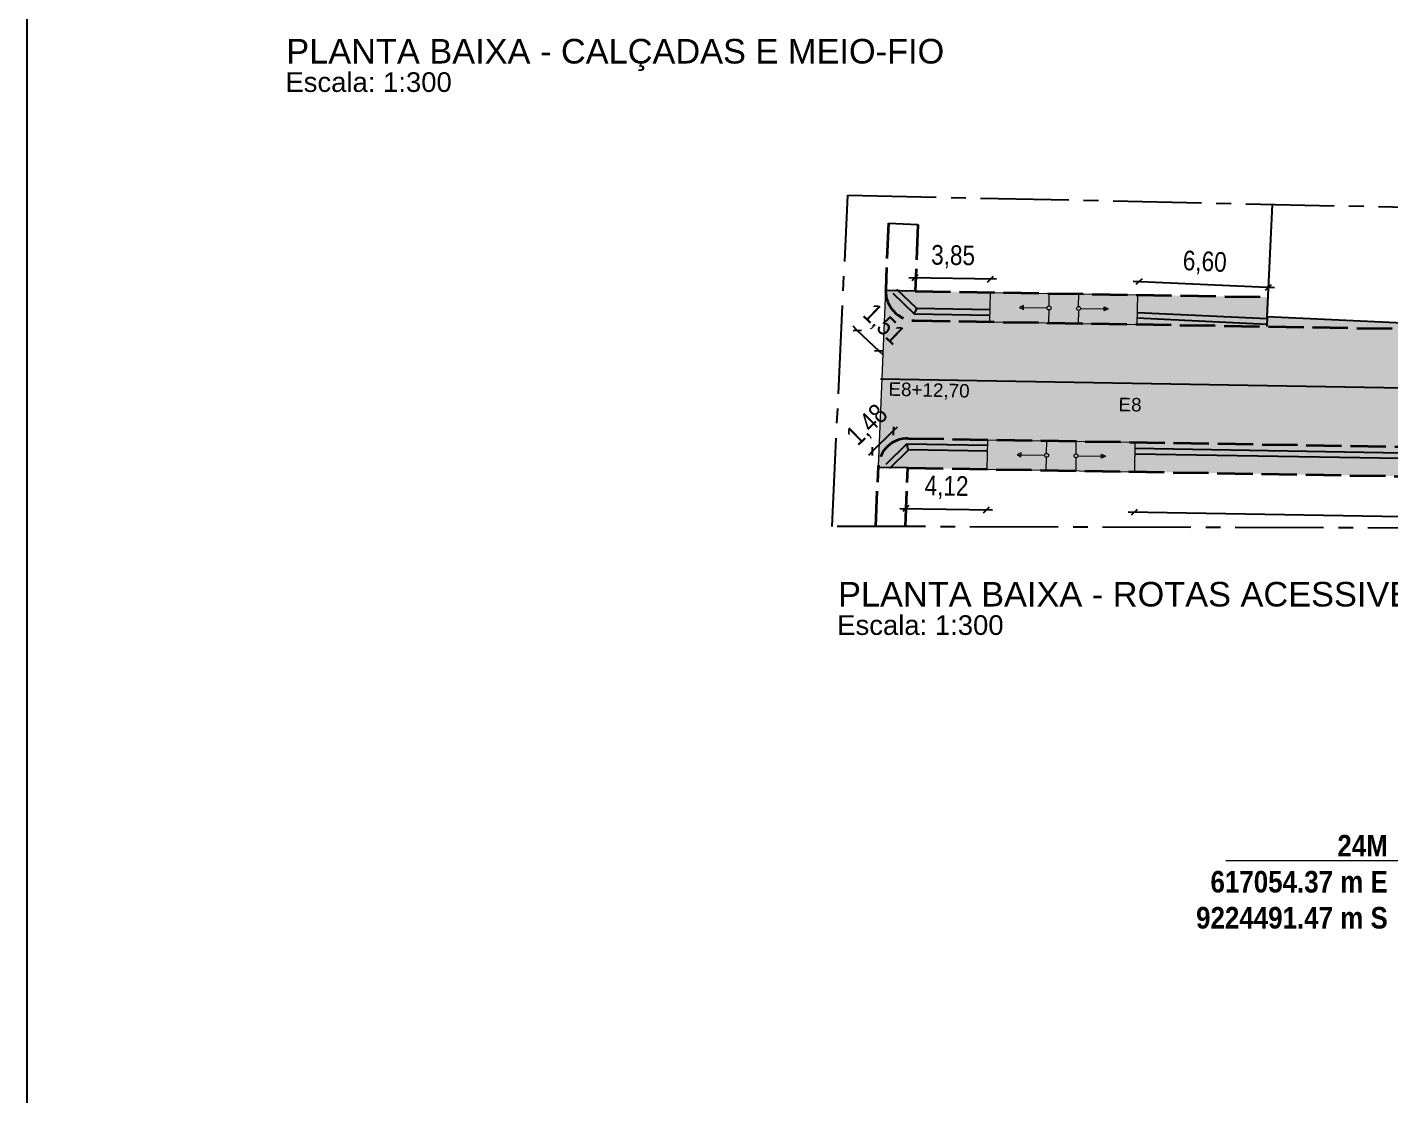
# Model space of a CAD drawing. Header units: feet. Extents: x 203667 to 205527, y 9204857 to 9205156.
# Drawn here: x 204715 to 204784.3, y 9204993.4 to 9205047.7 of the extents above; entities that cross this region are included whole.
import ezdxf
from ezdxf import colors
from ezdxf.entities.mleader import LeaderData, LeaderLine
from ezdxf.math import Vec2, Vec3

# ---------------------------------------------------------------- set-up
doc = ezdxf.new("R2010")
doc.units = ezdxf.units.FT
doc.header["$LTSCALE"] = 0.3
doc.header["$MEASUREMENT"] = 0
doc.linetypes.add('ACAD_ISO02W100', pattern=[15, 12, -3])
doc.linetypes.add('CENTER2', pattern=[1.125, 0.75, -0.125, 0.125, -0.125])
for name, color, linetype in [('_EIXO PROJETADO', 2, 'Continuous'), ('C-ROAD-CNTR-N', 92, 'Continuous'), ('Calçada Projetada', 20, 'Continuous'), ('cotas1', 7, 'Continuous'), ('Edificação Existente', 1, 'Continuous'), ('F-HZ-ESTACA', 98, 'Continuous'), ('Pavimento projetado', 51, 'Continuous'), ('SINALIZACAO', 1, 'Continuous'), ('TEXTOS', 7, 'Continuous')]:
    doc.layers.add(name, color=color, linetype=linetype)
for name, color, linetype, lineweight in [('Alvenaria de 1 Vez', 6, 'ACAD_ISO02W100', 35), ('Cotas Acessibilidade', 5, 'Continuous', 25), ('Cotas Calçadas', 7, 'Continuous', 25), ('MEIO FIO PROJETADO', 7, 'ACAD_ISO02W100', 35), ('PENA015', 1, 'Continuous', 15)]:
    doc.layers.add(name, color=color, linetype=linetype, lineweight=lineweight)
doc.styles.add('Arial', font='arial.ttf')
doc.styles.add('COTAS', font='ariblk.ttf', dxfattribs={"width": 0.75})
doc.styles.add('Roman', font='arial.ttf', dxfattribs={"height": 2})
doc.styles.add('TARCISIO', font='swissci.ttf')
doc.dimstyles.new('Cota Piso Tatil', dxfattribs={"dimtxt": 1, "dimasz": 0.3, "dimexe": 1, "dimexo": 1, "dimgap": 0.5, "dimtad": 1, "dimzin": 4, "dimtxsty": 'TARCISIO', "dimblk": 'OBLIQUE', "dimcen": -2, "dimdle": 0.3, "dimse1": 1, "dimse2": 1, "dimclrd": 256, "dimclre": 256, "dimclrt": 5, "dimadec": 0, "dimazin": 0, "dimtfac": 1, "dimtix": 1, "dimtmove": 0, "dimatfit": 3, "dimldrblk": 'DOT', "dimfxl": 1, "dimlwd": -1, "dimlwe": -1, "dimarcsym": 0})

# ---------------------------------------------------------------- blocks, each defined once
blk = doc.blocks.new('r150')
at = {"linetype": 'Continuous'}
h = blk.add_hatch(color=4, dxfattribs=at)
h.dxf.hatch_style = 1
edge = h.paths.add_edge_path()
edge.add_arc((0, 0.907), 0.1, 180, 270, ccw=False)
edge.add_line((-0.1, 0.907), (-1.3, 0.907))
edge.add_line((-1.3, 0.907), (-1.3, 0.807))
edge.add_line((-1.3, 0.807), (-1.5, 0.907))
edge.add_line((-1.5, 0.907), (-1.3, 1.007))
edge.add_line((-1.3, 1.007), (-1.3, 0.907))
edge.add_line((-1.3, 0.907), (-0.1, 0.907))
edge.add_arc((0, 0.907), 0.1, 90, 180, ccw=False)
edge.add_line((0, 1.007), (0, 1.65))
edge.add_line((0, 1.65), (-3, 1.65))
edge.add_line((-3, 1.65), (-3, 0.15))
edge.add_line((-3, 0.15), (0, 0.15))
edge.add_line((0, 0.15), (0, 0.807))
edge = h.paths.add_edge_path()
edge.add_arc((1.5, 0.907), 0.1, 180, 270, ccw=False)
edge.add_arc((1.5, 0.907), 0.1, 90, 180, ccw=False)
edge.add_line((1.5, 1.007), (1.5, 1.65))
edge.add_line((1.5, 1.65), (0, 1.65))
edge.add_line((0, 1.65), (0, 1.007))
edge.add_arc((0, 0.907), 0.1, 0, 90, ccw=False)
edge.add_arc((0, 0.907), 0.1, -90, 0, ccw=False)
edge.add_line((0, 0.807), (0, 0.15))
edge.add_line((0, 0.15), (1.5, 0.15))
edge.add_line((1.5, 0.15), (1.5, 0.807))
edge = h.paths.add_edge_path()
edge.add_line((4.5, 1.65), (1.5, 1.65))
edge.add_line((1.5, 1.65), (1.5, 1.007))
edge.add_arc((1.5, 0.907), 0.1, 0, 90, ccw=False)
edge.add_line((1.6, 0.907), (2.8, 0.907))
edge.add_line((2.8, 0.907), (2.8, 1.007))
edge.add_line((2.8, 1.007), (3, 0.907))
edge.add_line((3, 0.907), (2.8, 0.807))
edge.add_line((2.8, 0.807), (2.8, 0.907))
edge.add_line((2.8, 0.907), (1.6, 0.907))
edge.add_arc((1.5, 0.907), 0.1, -90, 0, ccw=False)
edge.add_line((1.5, 0.807), (1.5, 0.15))
edge.add_line((1.5, 0.15), (4.5, 0.15))
edge.add_line((4.5, 0.15), (4.5, 1.65))
at = {"layer": 'PENA015', "color": 7}
for points in [[(-3, 0.15), (-3, 1.65)], [(-3, 1.65), (4.5, 1.65)], [(0, 1.007), (0, 1.65)], [(1.5, 1.007), (1.5, 1.65)], [(4.5, 0.15), (4.5, 1.65)], [(-1.3, 1.007), (-1.5, 0.907), (-1.3, 0.807)], [(-1.5, 0.907), (-0.1, 0.907)], [(-1.3, 0.807), (-1.3, 1.007)], [(0, 0.15), (0, 0.807)], [(1.5, 0.807), (1.5, 0.15)], [(1.6, 0.907), (3, 0.907)], [(2.8, 0.807), (2.8, 1.007)], [(2.8, 1.007), (3, 0.907), (2.8, 0.807)], [(-3, 0.15), (4.5, 0.15)]]:
    blk.add_lwpolyline(points, dxfattribs=at)
for centre in [(0, 0.907), (1.5, 0.907)]:
    blk.add_circle(centre, 0.1, dxfattribs=at)
blk = doc.blocks.new('_Oblique')
at = {"layer": 'cotas1', "color": 0, "lineweight": -2}
blk.add_line((-0.5, -0.5), (0.5, 0.5), dxfattribs=at)
blk = doc.blocks.new('*D167')
at = {"layer": 'Cotas Acessibilidade', "transparency": 16777216}
for p, q in [((204757.214, 9205032.285), (204756.997, 9205032.493)), ((204757.214, 9205032.285), (204758.305, 9205031.241)), ((204758.305, 9205031.241), (204758.522, 9205031.034))]:
    blk.add_line(p, q, dxfattribs=at)
at = {"layer": 'Defpoints', "color": 0, "transparency": 16777216}
for p in [(204759.021, 9205034.174), (204760.112, 9205033.13), (204758.305, 9205031.241)]:
    blk.add_point(p, dxfattribs=at)
at = {"layer": 'Cotas Acessibilidade', "transparency": 16777216, "xscale": 0.3, "yscale": 0.3, "zscale": 0.3}
for p, rotation in [((204757.214, 9205032.285), 316.2646412095662), ((204758.305, 9205031.241), 136.2646412095662)]:
    blk.add_blockref('_Oblique', p, dxfattribs=dict(at, rotation=rotation))
at = {"layer": 'Cotas Acessibilidade', "color": 5, "transparency": 16777216, "insert": (204758.517, 9205032.555), "char_height": 1, "attachment_point": 5, "rotation": 316.26464, "style": 'TARCISIO'}
blk.add_mtext('1,51', dxfattribs=at)
blk = doc.blocks.new('_Dot')
at = {"color": 0, "linetype": 'ByBlock', "lineweight": -2}
blk.add_line((-0.5, 0), (-1, 0), dxfattribs=at)
at = {"color": 0, "linetype": 'ByBlock', "const_width": 0.5}
blk.add_lwpolyline([(-0.25, 0, 1), (0.25, 0, 1)], format="xyb", close=True, dxfattribs=at)
blk = doc.blocks.new('*D168')
at = {"layer": 'Cotas Acessibilidade', "transparency": 16777216}
for p, q in [((204757.992, 9205026.136), (204759.045, 9205027.171)), ((204759.045, 9205027.171), (204759.259, 9205027.381)), ((204757.992, 9205026.136), (204757.778, 9205025.926))]:
    blk.add_line(p, q, dxfattribs=at)
at = {"layer": 'Defpoints', "color": 0, "transparency": 16777216}
for p in [(204759.045, 9205027.171), (204759.713, 9205026.491, 0), (204758.66, 9205025.457, 0)]:
    blk.add_point(p, dxfattribs=at)
at = {"layer": 'Cotas Acessibilidade', "transparency": 16777216, "xscale": 0.3, "yscale": 0.3, "zscale": 0.3}
for p, rotation in [((204759.045, 9205027.171), 224.5048729877022), ((204757.992, 9205026.136), 44.50487298770224)]:
    blk.add_blockref('_Oblique', p, dxfattribs=dict(at, rotation=rotation))
at = {"layer": 'Cotas Acessibilidade', "color": 5, "transparency": 16777216, "insert": (204757.75, 9205027.435), "char_height": 1, "attachment_point": 5, "rotation": 44.50487, "style": 'TARCISIO'}
blk.add_mtext('1,48', dxfattribs=at)
blk = doc.blocks.new('*D169')
at = {"layer": 'Cotas Acessibilidade', "transparency": 16777216}
blk.add_line((204759.378, 9205023.229), (204764.094, 9205023.149), dxfattribs=at)
at = {"layer": 'Defpoints', "color": 0, "transparency": 16777216}
for p in [(204759.733, 9205026.491, 0), (204763.849, 9205026.421, 0), (204763.794, 9205023.154)]:
    blk.add_point(p, dxfattribs=at)
at = {"layer": 'Cotas Acessibilidade', "transparency": 16777216, "xscale": 0.3, "yscale": 0.3, "zscale": 0.3}
for p, rotation in [((204759.678, 9205023.224), 179.024509745804), ((204763.794, 9205023.154), 359.024509745804)]:
    blk.add_blockref('_Oblique', p, dxfattribs=dict(at, rotation=rotation))
at = {"layer": 'Cotas Acessibilidade', "color": 5, "transparency": 16777216, "insert": (204761.754, 9205024.285), "char_height": 1, "attachment_point": 5, "rotation": 359.02451, "style": 'TARCISIO'}
blk.add_mtext('4,12', dxfattribs=at)
blk = doc.blocks.new('*D327')
at = {"layer": 'Cotas Acessibilidade', "transparency": 16777216}
blk.add_line((204802.996, 9205022.489), (204770.992, 9205023.032), dxfattribs=at)
at = {"layer": 'Defpoints', "color": 0, "transparency": 16777216}
for p in [(204771.347, 9205026.271, 0), (204802.751, 9205025.737, 0), (204771.292, 9205023.027)]:
    blk.add_point(p, dxfattribs=at)
at = {"layer": 'Cotas Acessibilidade', "transparency": 16777216, "xscale": 0.3, "yscale": 0.3, "zscale": 0.3}
for p, rotation in [((204771.292, 9205023.027), 179.0272955617907), ((204802.696, 9205022.494), 359.0272955617907)]:
    blk.add_blockref('_Oblique', p, dxfattribs=dict(at, rotation=rotation))
at = {"layer": 'Cotas Acessibilidade', "color": 5, "transparency": 16777216, "insert": (204787.013, 9205023.856), "char_height": 1, "attachment_point": 5, "rotation": 359.0273, "style": 'TARCISIO'}
blk.add_mtext('31,41', dxfattribs=at)
blk = doc.blocks.new('*D182')
at = {"layer": 'Cotas Acessibilidade', "transparency": 16777216}
blk.add_line((204778.435, 9205034.456), (204771.244, 9205034.78), dxfattribs=at)
at = {"layer": 'Defpoints', "color": 0, "transparency": 16777216}
for p in [(204771.543, 9205034.767), (204771.46, 9205032.918, 0), (204778.052, 9205032.621)]:
    blk.add_point(p, dxfattribs=at)
at = {"layer": 'Cotas Acessibilidade', "transparency": 16777216, "xscale": 0.3, "yscale": 0.3, "zscale": 0.3}
for p, rotation in [((204771.543, 9205034.767), 177.4203133399311), ((204778.136, 9205034.47), 357.4203133399311)]:
    blk.add_blockref('_Oblique', p, dxfattribs=dict(at, rotation=rotation))
at = {"layer": 'Cotas Acessibilidade', "color": 5, "transparency": 16777216, "insert": (204774.889, 9205035.712), "char_height": 1, "attachment_point": 5, "rotation": 357.42031, "style": 'TARCISIO'}
blk.add_mtext('6,60', dxfattribs=at)
blk = doc.blocks.new('*D183')
at = {"layer": 'Cotas Acessibilidade', "transparency": 16777216}
blk.add_line((204764.294, 9205034.89), (204759.843, 9205034.966), dxfattribs=at)
at = {"layer": 'Defpoints', "color": 0, "transparency": 16777216}
for p in [(204760.143, 9205034.961), (204760.112, 9205033.13), (204763.963, 9205033.065)]:
    blk.add_point(p, dxfattribs=at)
at = {"layer": 'Cotas Acessibilidade', "transparency": 16777216, "xscale": 0.3, "yscale": 0.3, "zscale": 0.3}
for p, rotation in [((204760.143, 9205034.961), 179.0272955428985), ((204763.994, 9205034.895), 359.0272955428985)]:
    blk.add_blockref('_Oblique', p, dxfattribs=dict(at, rotation=rotation))
at = {"layer": 'Cotas Acessibilidade', "color": 5, "transparency": 16777216, "insert": (204762.087, 9205036.023), "char_height": 1, "attachment_point": 5, "rotation": 359.0273, "style": 'TARCISIO'}
blk.add_mtext('3,85', dxfattribs=at)

msp = doc.modelspace()

# ---------------------------------------------------------------- hatches: boundary and pattern name
at = {"layer": 'Calçada Projetada'}
h = msp.add_hatch(color=256, dxfattribs=at)
h.dxf.hatch_style = 1
h.paths.add_polyline_path([(204802.659, 9205032.063), (204802.684, 9205033.563), (204785.779, 9205033.85), (204785.721, 9205032.62), (204785.716, 9205032.351)])
h.paths.add_polyline_path([(204802.684, 9205033.562), (204802.659, 9205032.063), (204802.709, 9205032.063), (204841.041, 9205032.686), (204841.06, 9205034.186), (204841.039, 9205034.186)])
h.paths.add_polyline_path([(204802.757, 9205026.063), (204802.731, 9205024.562), (204841.064, 9205025.185), (204841.04, 9205026.685)])
h.paths.add_polyline_path([(204759.808, 9205026.79, 0.414214), (204758.282, 9205025.316), (204759.782, 9205025.29), (204802.706, 9205024.562), (204802.731, 9205024.562), (204802.757, 9205026.063), (204802.707, 9205026.062)])
h = msp.add_hatch(color=256, dxfattribs=at)
h.dxf.hatch_style = 1
h.paths.add_polyline_path([(204760.156, 9205034.285), (204758.656, 9205034.311, 0.414214), (204760.13, 9205032.786), (204778.055, 9205032.481), (204778.063, 9205032.981), (204778.11, 9205033.98)])
h = msp.add_hatch(color=256, dxfattribs=at)
h.dxf.hatch_style = 1
h.paths.add_polyline_path([(204778.063, 9205032.981), (204778.055, 9205032.481), (204785.716, 9205032.351), (204785.721, 9205032.62)])
at = {"layer": 'Pavimento projetado', "lineweight": 20}
h = msp.add_hatch(color=256, dxfattribs=at)
h.dxf.hatch_style = 1
h.paths.add_polyline_path([(204758.469, 9205029.813), (204758.284, 9205025.353, -0.407044), (204759.808, 9205026.79), (204802.707, 9205026.062), (204802.757, 9205026.063), (204802.708, 9205029.062)])
h.paths.add_polyline_path([(204802.708, 9205029.062), (204802.659, 9205032.063), (204760.13, 9205032.786, -0.414214), (204758.656, 9205034.311), (204758.656, 9205034.311), (204758.469, 9205029.813)])
h.paths.add_polyline_path([(204785.72, 9205030.743, -1), (204787.306, 9205030.743, -1)], flags=16)

# ---------------------------------------------------------------- linework, layer by layer
at = {"layer": '_EIXO PROJETADO', "linetype": 'CENTER2', "ltscale": 20}
msp.add_lwpolyline([(204880.812, 9205088.939), (204882.187, 9205021.932), (204755.93, 9205022.314), (204756.732, 9205039.168), (204866.266, 9205036.795), (204865.695, 9205088.773)], close=True, dxfattribs=at)
at = {"layer": 'Alvenaria de 1 Vez', "ltscale": 0.5}
for points in [[(204759.658, 9205022.302), (204759.782, 9205025.29), (204802.706, 9205024.562), (204841.049, 9205025.185), (204878.157, 9205024.69), (204878.124, 9205086.697)], [(204760.297, 9205037.671), (204760.156, 9205034.285), (204778.11, 9205033.98)]]:
    msp.add_lwpolyline(points, dxfattribs=at)
at = {"layer": 'C-ROAD-CNTR-N', "color": 98, "linetype": 'Continuous', "lineweight": -3, "flags": 128}
msp.add_lwpolyline([(204758.395, 9205029.815), (204802.708, 9205029.062), (204841.044, 9205029.685), (204873.655, 9205029.253), (204873.624, 9205086.694)], dxfattribs=at)
at = {"layer": 'Calçada Projetada'}
for p, q in [((204760.156, 9205034.285), (204758.656, 9205034.311)), ((204778.063, 9205032.981), (204778.055, 9205032.481)), ((204759.782, 9205025.29), (204758.282, 9205025.316))]:
    msp.add_line(p, q, dxfattribs=at)
at = {"layer": 'Cotas Acessibilidade', "color": 5}
for p, q in [((204771.468, 9205033.198, 0), (204778.068, 9205032.888, 0)), ((204771.455, 9205032.918, 0), (204778.055, 9205032.609, 0)), ((204802.707, 9205025.737, 0), (204771.347, 9205026.269, 0)), ((204802.706, 9205025.457, 0), (204771.343, 9205025.989, 0))]:
    msp.add_line(p, q, dxfattribs=at)
at = {"layer": 'Cotas Calçadas'}
msp.add_line((204758.798, 9205037.734), (204760.297, 9205037.671), dxfattribs=at)
at = {"layer": 'Cotas Calçadas', "color": 5}
for p, q in [((204759.215, 9205034.376), (204760.227, 9205033.408)), ((204759.021, 9205034.174), (204760.112, 9205033.13)), ((204760.112, 9205033.13), (204760.169, 9205033.269)), ((204760.112, 9205033.13), (204763.963, 9205033.065)), ((204760.227, 9205033.408), (204760.169, 9205033.269)), ((204760.227, 9205033.408), (204763.968, 9205033.345)), ((204759.713, 9205026.491, 0), (204758.66, 9205025.457, 0)), ((204759.825, 9205026.209, 0), (204758.857, 9205025.257, 0)), ((204763.849, 9205026.421, 0), (204759.713, 9205026.491, 0)), ((204759.713, 9205026.491, 0), (204759.769, 9205026.35, 0)), ((204759.825, 9205026.209, 0), (204759.769, 9205026.35, 0)), ((204763.845, 9205026.141, 0), (204759.825, 9205026.209, 0))]:
    msp.add_line(p, q, dxfattribs=at)
at = {"layer": 'Cotas Calçadas'}
msp.add_lwpolyline([(204714.983, 9205124.007), (204921.399, 9205124.007), (204921.399, 9204864.042), (204714.983, 9204864.042)], close=True, dxfattribs=at)
at = {"layer": 'Edificação Existente', "color": 1}
msp.add_lwpolyline([(204785.999, 9205038.534), (204785.721, 9205032.62), (204778.063, 9205032.981), (204778.333, 9205038.7)], dxfattribs=at)
at = {"layer": 'MEIO FIO PROJETADO', "ltscale": 0.5}
for points in [[(204758.157, 9205022.307), (204758.284, 9205025.353, -0.407044), (204759.808, 9205026.79), (204802.707, 9205026.062), (204841.048, 9205026.685), (204875.136, 9205026.231, 0.418277), (204876.656, 9205027.732), (204876.624, 9205086.696)], [(204758.798, 9205037.734), (204758.657, 9205034.348, 0.42142), (204760.13, 9205032.786), (204802.709, 9205032.063), (204841.041, 9205032.686), (204869.133, 9205032.315, 0.418241), (204870.652, 9205033.816), (204870.624, 9205086.692)]]:
    msp.add_lwpolyline(points, format="xyb", dxfattribs=at)
at = {"layer": 'Pavimento projetado', "lineweight": 20}
msp.add_line((204758.284, 9205025.353), (204758.657, 9205034.348), dxfattribs=at)

# ---------------------------------------------------------------- block references
at = {"layer": 'SINALIZACAO', "extrusion": (-2.15152e-06, -0.00012672, 1), "rotation": 359.0272955544555}
for p in [(204766.953, 9205032.446, -1166.903), (204766.825, 9205024.947, -1166.902)]:
    msp.add_blockref('r150', p, dxfattribs=at)

# ---------------------------------------------------------------- texts
at = {"linetype": 'Continuous', "style": 'Roman'}
for s, height, p in [('PLANTA BAIXA - CALÇADAS E MEIO-FIO', 1.25, (204728.163, 9205045.866)), ('Escala: 1:300', 1, (204728.117, 9205044.42)), ('PLANTA BAIXA - ROTAS ACESSIVEIS E SINALIZAÇÃO', 1.25, (204756.237, 9205018.235)), ('Escala: 1:300', 1, (204756.191, 9205016.789))]:
    msp.add_text(s, height=height, dxfattribs=at).set_placement(p)
at = {"layer": 'F-HZ-ESTACA', "color": 98, "linetype": 'Continuous', "lineweight": -3, "char_height": 0.6858, "style": 'Arial'}
for s, insert, attachment_point, rotation in [('E8+12,70', (204760.853, 9205028.785), 8, 358.60986), ('{\\fArial|b0|i0|c0|p2;E8}', (204771.096, 9205028.851), 2, 359.0273)]:
    msp.add_mtext(s, dxfattribs=dict(at, insert=insert, attachment_point=attachment_point, rotation=rotation))

# ---------------------------------------------------------------- dimensions: what is measured, and where the dimension line sits
at = {"layer": 'Cotas Acessibilidade'}
for p1, p2, distance, picture, middle in [((204763.963, 9205033.065), (204760.112, 9205033.13), -1.831, '*D183', (204762.087, 9205036.023)), ((204778.052, 9205032.621), (204771.46, 9205032.918, 0), -1.851, '*D182', (204774.889, 9205035.712)), ((204759.021, 9205034.174), (204760.112, 9205033.13), -2.614, '*D167', (204758.517, 9205032.555)), ((204758.66, 9205025.457, 0), (204759.713, 9205026.491, 0), 0.953, '*D168', (204757.75, 9205027.435)), ((204759.733, 9205026.491, 0), (204763.849, 9205026.421, 0), -3.267, '*D169', (204761.754, 9205024.285)), ((204802.751, 9205025.737, 0), (204771.347, 9205026.271, 0), 3.244, '*D327', (204787.013, 9205023.856))]:
    dim = msp.add_aligned_dim(p1=p1, p2=p2, distance=distance, dimstyle='Cota Piso Tatil', dxfattribs=at)
    dim.commit()
    dim.dimension.update_dxf_attribs({"geometry": picture, "text_midpoint": middle})

# ---------------------------------------------------------------- leaders
at = {"layer": 'TEXTOS', "color": 1}
ml = msp.add_multileader_mtext('Standard', dxfattribs=at)
ml.set_content('24M \\P617054.37 m E\\P9224491.47 m S', color=1, style='COTAS')
ml.set_leader_properties(color=256, linetype='ByLayer', lineweight=0)
ml.build(insert=Vec2(0, 0))
ml.multileader.update_dxf_attribs({"text_right_attachment_type": 6, "dogleg_length": 0.36, "arrow_head_size": 0.6})
ctx = ml.context
ctx.base_point, ctx.char_height, ctx.arrow_head_size, ctx.landing_gap_size, ctx.plane_origin = Vec3(204773.731, 9205006.054), 1.1, 0.6, 0.5, Vec3(204780.699, 9205030.79)
ctx.right_attachment, ctx.text_align_type = 6, 2
notes = []
notes.append((ctx, [(1, (1, 1, 0), (204785.063, 9205005.294), (-1, 0), 0.36, [(0, [(204787.281, 9205002.588)], 0, [])])]))
ctx.mtext.insert, ctx.mtext.width, ctx.mtext.alignment, ctx.mtext.flow_direction = Vec3(204784.203, 9205006.614), 15.74927, 3, 5
for ctx, leaders in notes:
    for number, flags, end, landing, length, lines in leaders:
        leader = LeaderData()
        leader.index, (leader.has_last_leader_line, leader.has_dogleg_vector, leader.attachment_direction) = number, flags
        leader.last_leader_point, leader.dogleg_vector, leader.dogleg_length = Vec3(end), Vec3(landing), length
        for number, points, colour, breaks in lines:
            line = LeaderLine()
            line.index, line.vertices, line.color, line.breaks = number, Vec3.list(points), colors.encode_raw_color(colour), breaks
            leader.lines.append(line)
        ctx.leaders.append(leader)

doc.saveas('drawing.dxf')
